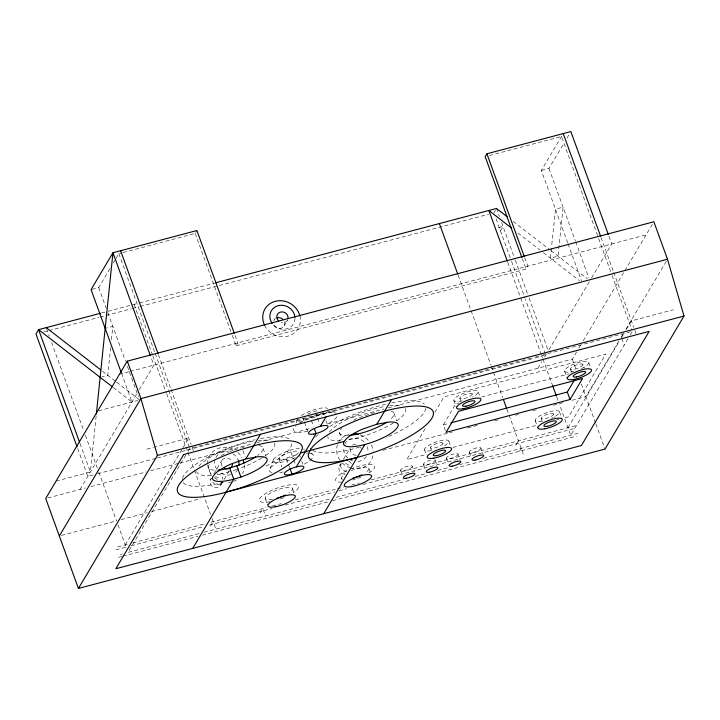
<?xml version="1.0" encoding="UTF-8"?>
<svg xmlns="http://www.w3.org/2000/svg" width="720" height="720" viewBox="0 0 720 720"><rect width="100%" height="100%" fill="white"/><g stroke="black" fill="none" stroke-linecap="round" stroke-linejoin="round"><path stroke-width="0.54" stroke-dasharray="3.6 2.7" d="M56.061 481.095L90.396 472.005L96.129 416.313M110.628 347.49L107.766 375.309L102.042 376.821M111.429 339.696L112.806 326.34L105.174 328.356M551.439 248.139L550.413 258.156L558.045 256.14L563.076 207.162L555.444 209.187L551.556 247.023M270.063 468.684L273.438 459.576M296.055 423L297.558 418.959M92.025 289.359L98.703 287.586L109.899 268.731M113.256 263.07L115.497 259.299M116.055 258.354L118.854 253.647L122.076 252.792M123.156 252.504L195.174 233.442L196.902 230.535M80.046 489.447L137.025 393.489M139.266 389.709L153.855 365.139L150.795 356.733M232.254 335.322L236.079 345.825L237.798 342.918L234.747 334.521M125.298 544.905L182.457 448.65M183.024 447.687L188.757 438.039L154.314 447.156M185.751 455.175L128.025 552.393L199.629 533.448M188.037 451.323L189.756 448.434L533.673 357.417M275.328 317.898L273.852 320.382A5.805 5.301 30.7 0 1 274.653 319.257M284.103 325.809L287.559 319.995A5.805 5.301 30.7 0 1 281.412 322.533M210.501 479.592L211.365 478.143M213.903 473.868L221.715 460.701M220.761 485.019L222.489 482.112A5.805 5.301 30.7 0 1 212.688 482.121M224.163 479.286L229.185 470.826M210.591 526.005L213.183 521.649M260.199 512.874L262.791 508.518L265.518 516.006M339.426 466.011L340.722 463.824M343.386 459.342L350.082 448.056M493.902 212.823L495.459 210.204M500.454 230.805L503.037 226.44L496.359 228.213M567.702 242.847L541.341 170.433L563.22 133.587M541.341 170.433L548.973 168.417L564.12 142.902M566.928 138.177L569.736 133.452M425.07 428.751L406.719 459.648L427.032 454.275M434.817 412.326L443.988 396.882L605.781 354.06L568.512 416.826L563.112 418.257M236.079 345.825L526.086 269.073L527.805 266.166L524.754 257.76M445.338 430.479L443.295 424.863L455.805 403.794L459.036 402.939M537.957 368.253L541.836 361.71M544.608 357.039L546.75 353.43M548.874 349.857L589.311 281.754M591.561 277.965L611.757 243.945L608.319 234.495M515.862 445.212L518.454 440.847M388.215 407.88L572.292 359.163L576.657 351.819M578.835 348.147L582.102 342.639M583.218 340.767L624.222 271.71M624.78 270.765L653.868 221.778M519.453 451.251L521.181 448.344M619.011 340.902L585.927 396.621L571.815 400.356M621.297 337.059L623.007 334.17M625.86 329.373L666.36 261.162M567.945 427.752L619.191 341.433M621.468 337.599L624.204 332.991M626.391 329.31L631.395 320.886L673.371 309.78M628.02 338.643L570.672 435.24L559.503 404.55M630.207 334.962L632.394 331.281L534.753 357.129M209.322 464.517L209.025 464.868A28.998 7.893 -20 0 0 217.143 470.142M340.344 429.84L341.793 428.157M227.61 452.52L228.06 452.349M229.815 451.665L233.568 450.225M234.27 449.955L240.759 447.939M489.483 155.547L561.501 136.494L598.266 237.51M101.556 312.993L106.974 311.553M108.063 311.265L138.447 303.228M139.536 302.94L214.488 283.095M43.596 332.001L47.934 330.858M49.023 330.57L98.937 317.358M100.017 317.07L131.49 308.745M132.57 308.457L139.086 306.729M140.166 306.441L488.484 214.254M119.511 374.229L129.168 371.673M130.239 371.385L646.101 234.855M98.703 410.796L137.7 400.473M146.781 449.145L153.234 447.444M93.24 474.93L87.813 476.361L77.445 447.894M97.578 473.778L156.168 458.271M157.257 457.983L545.715 355.176L525.384 299.313M47.853 497.961L85.473 488.007M90.9 486.567L146.241 471.924M150.579 470.772L178.794 463.311M179.874 463.023L252.576 443.781M256.914 442.629L312.255 427.986M327.447 423.963L383.868 409.032M481.689 396.945L569.034 373.824M443.295 424.863L448.686 423.441M61.506 535.419L116.883 520.767M121.23 519.615L147.285 512.712M151.632 511.569L200.484 498.636M382.896 450.36L452.385 431.964M467.586 427.941L479.529 424.782M494.73 420.759L500.157 419.319M515.358 415.296L518.616 414.441M532.728 410.697L537.075 409.554M553.356 405.243L564.219 402.372M452.916 447.426L537.183 425.124M556.632 419.976L558.792 419.4M117.666 546.921L128.556 544.041M132.894 542.898L205.587 523.656M211.014 522.216L266.04 507.654M272.538 505.935L281.205 503.64M295.29 499.914L336.456 489.015M337.536 488.736L344.034 487.008M351.621 485.001L359.199 482.994M371.124 479.844L575.577 425.727M115.947 549.828L126.792 546.957M131.139 545.805L203.859 526.563M209.286 525.123L271.899 508.554M284.895 505.116L334.728 491.922M339.057 490.779L346.644 488.772M362.898 484.47L573.849 428.634M120.393 554.418L122.301 553.914M203.976 532.296L330.516 498.807M335.934 497.367L403.092 479.592M415.017 476.442L426.933 473.283M437.76 470.421L448.596 467.55M459.432 464.688L470.259 461.817M483.264 458.379L578.304 433.224M118.674 557.325L121.932 556.461M123.012 556.173L197.955 536.337M202.302 535.185L328.293 501.84M332.64 500.688L576.576 436.131M374.706 412.524L358.632 417.843A28.998 7.893 -20 0 0 353.007 420.48M241.776 447.624L244.647 446.994M331.632 410.706L335.502 412.893M310.419 452.961L312.354 454.059M513.198 221.4L550.134 250.011M551.007 250.686L587.223 278.739M517.878 232.956L539.856 249.984M543.375 252.711L579.591 280.764M102.492 371.223L115.731 381.474M116.613 382.158L139.608 399.969M113.4 387.603L131.976 401.985L121.635 373.59M601.065 237.564L613.341 271.287M613.728 272.349L633.78 327.438M634.806 330.255L636.507 334.935M598.644 238.563L611.667 274.338M612.054 275.391L632.052 330.345M621.81 338.535L624.195 345.087M548.973 168.417L575.334 240.822M575.712 241.875L588.726 277.641M568.08 243.9L581.481 280.71M588.798 362.592L590.508 367.272M582.939 364.617A6.633 1.809 -20 0 1 573.768 369.441A6.633 1.809 -20 0 1 573.336 366.282A6.633 1.809 -20 0 1 582.939 364.617L584.298 368.361M572.292 359.163L576.081 369.567M581.382 384.138L595.476 422.838M595.854 423.891L605.016 449.064M570.429 368.946L571.788 372.69M564.561 370.971L567.288 378.468M522.261 258.57L526.086 269.073M496.494 208.458L499.401 216.45M501.588 222.444L514.935 259.119M515.313 260.172L527.589 293.895M529.128 298.116L548.307 350.811M496.089 218.817L511.191 260.316M511.578 261.369L525.006 298.26M507.69 262.206L520.353 297M520.74 298.053L542.61 358.155M542.997 359.208L552.591 385.569M556.812 397.17L557.964 400.338M559.476 411.804L561.861 418.356M553.581 413.937A6.633 1.809 -20 0 1 544.716 418.797A6.633 1.809 -20 0 1 543.744 415.827A6.633 1.809 -20 0 1 553.581 413.937L554.94 417.681M541.116 418.437L542.133 421.245M535.221 420.57L537.948 428.058M458.181 275.256L490.815 364.914M491.193 365.967L493.119 371.241M493.497 372.294L502.713 397.611M506.934 409.212L523.908 455.832M478.188 391.86L480.573 398.421M472.275 393.903A6.633 1.809 -20 0 1 463.104 398.736A6.633 1.809 -20 0 1 462.681 395.568A6.633 1.809 -20 0 1 472.275 393.903L473.301 396.72M480.951 448.101A6.21 1.692 -20 0 1 472.356 452.628A6.21 1.692 -20 0 1 471.96 449.658A6.21 1.692 -20 0 1 480.951 448.101L483.003 453.717M459.765 398.232L460.791 401.04M453.852 400.275L456.237 406.836M469.224 452.16L470.934 456.84M458.055 454.158A6.21 1.692 -20 0 1 449.46 458.685A6.21 1.692 -20 0 1 449.064 455.715A6.21 1.692 -20 0 1 458.055 454.158L460.107 459.783M448.857 441.27L450.558 445.95M442.944 443.313A6.633 1.809 -20 0 1 433.773 448.137A6.633 1.809 -20 0 1 433.341 444.969A6.633 1.809 -20 0 1 442.944 443.313L443.961 446.121M446.328 458.217L448.38 463.833M435.159 460.224L436.869 464.904M430.434 447.633L431.451 450.45M424.521 449.685L426.564 455.301M423.432 464.274L425.484 469.899M394.119 413.658L396.72 420.813M412.263 466.281A6.21 1.692 -20 0 1 403.668 470.808A6.21 1.692 -20 0 1 403.272 467.838A6.21 1.692 -20 0 1 412.263 466.281L414.315 471.897M400.536 470.34L402.588 475.956M368.883 468.558L370.593 473.238M339.39 432.585L341.991 439.731M322.596 411.534L324.045 415.53M325.863 420.525L326.961 423.522M341.523 478.017L342.207 479.889M315.702 413.28L317.16 417.276M317.52 418.275L319.707 424.269M311.391 420.543L313.569 426.537M304.137 421.29L303.048 418.293A10.359 2.817 -20 0 0 310.662 418.545A10.359 2.817 -20 0 0 321.48 413.415M304.506 422.289L307.773 431.28M299.205 454.149L300.294 457.146M301.752 461.142L302.841 464.139M290.862 451.899L293.409 458.892M293.769 459.891L295.587 464.886M286.551 459.162L288 463.158M288.369 464.157L289.458 467.154M292.572 488.754L294.273 493.443M278.937 458.91L281.844 466.902M195.174 233.442L231.867 334.269M263.097 448.335L266.067 456.507M265.203 498.222L267.588 504.774M242.892 450.693L245.115 456.822M208.368 467.262L211.347 475.434M158.427 354.717L170.703 388.44M171.081 389.502L191.142 444.591M192.159 447.408L194.202 453.024M118.854 253.647L154.854 352.557M155.241 353.61L168.264 389.385M168.642 390.438L189.414 447.498M134.1 304.371L152.451 354.789M152.829 355.842L166.212 392.598M166.59 393.651L185.697 446.121M186.075 447.174L187.605 451.368M187.983 452.421L194.094 469.197M194.472 470.25L210.51 514.305M212.04 518.499L215.91 529.137M98.703 287.586L106.326 308.538M107.847 312.723L125.442 361.053M127.35 366.309L138.456 396.81M46.602 328.689L49.293 336.069M51.597 342.405L83.844 430.992M85.374 435.213L97.281 467.91M98.811 472.131L116.469 520.65M118.008 524.862L125.982 546.777M80.037 443.538L90.396 472.005M542.232 421.263A12.897 3.51 -20 0 1 537.993 416.925A12.897 3.51 -20 0 1 557.298 410.724A12.897 3.51 -20 0 1 551.547 418.275M431.019 450.657A12.897 3.51 -20 0 1 427.059 446.409A12.897 3.51 -20 0 1 445.698 439.965A12.897 3.51 -20 0 1 443.187 446.454M462.312 400.851A12.897 3.51 -20 0 1 455.589 397.629A12.897 3.51 -20 0 1 474.543 390.573A12.897 3.51 -20 0 1 472.518 397.044M574.002 371.286A12.843 3.501 -20 0 1 566.478 368.181A12.843 3.501 -20 0 1 586.332 361.314A12.843 3.501 -20 0 1 580.275 369.117M284.319 321.678A5.805 5.301 30.7 0 1 280.89 328.338A5.805 5.301 30.7 0 1 273.636 324.513M391.095 411.165A28.998 7.893 -20 0 1 393.462 416.052L390.996 418.923A28.998 7.893 -20 0 1 389.529 420.165M348.165 435.465A28.998 7.893 -20 0 1 340.047 430.191M351.144 470.646A14.499 3.951 -20 0 1 366.786 467.19A14.499 3.951 -20 0 1 365.265 472.77M342.126 478.89A14.499 3.951 -20 0 1 345.15 473.805M434.907 459.846A6.21 1.692 -20 0 1 429.534 463.959A6.21 1.692 -20 0 1 423.576 463.761A6.21 1.692 -20 0 1 432.027 459.747M272.511 499.311A14.499 3.951 -20 0 1 267.372 495.072A14.499 3.951 -20 0 1 287.271 487.386A14.499 3.951 -20 0 1 288.945 492.966M356.229 455.265A5.805 5.301 30.7 0 1 350.19 448.425M352.539 445.122A5.805 5.301 30.7 0 1 356.787 444.573M360.441 447.102A5.805 5.301 30.7 0 1 361.116 448.416M346.743 471.249A5.805 5.301 30.7 0 1 340.695 464.409M348.714 461.097A5.805 5.301 30.7 0 1 351.63 464.4M222.174 466.137A5.805 5.301 30.7 0 1 224.253 458.397A5.805 5.301 30.7 0 1 232.191 461.997M216.891 473.967A5.805 5.301 30.7 0 1 223.011 479.394M366.318 456.516A12.492 11.403 30.7 0 1 356.76 461.52M352.539 460.827A12.492 11.403 30.7 0 1 350.541 459.963M347.868 458.109A12.492 11.403 30.7 0 1 343.755 446.814M344.727 443.997A12.492 11.403 30.7 0 1 365.175 443.106M367.272 446.778A12.492 11.403 30.7 0 1 367.785 452.835M294.993 318.312A12.843 11.727 30.7 0 1 286.659 328.896A12.843 11.727 30.7 0 1 272.754 324.198M236.403 480.051A18.738 17.1 30.7 0 1 233.919 481.239M232.146 481.806A18.738 17.1 30.7 0 1 227.475 482.409M217.287 479.601A18.738 17.1 30.7 0 1 214.119 477.288M210.915 473.661A18.738 17.1 30.7 0 1 207.72 464.895M207.666 463.977A18.738 17.1 30.7 0 1 233.82 449.658M237.843 452.439A18.738 17.1 30.7 0 1 242.064 457.704M244.242 464.841A18.738 17.1 30.7 0 1 242.541 473.616M372.933 455.796A18.738 17.1 30.7 0 1 352.566 468.441M350.685 467.973A18.738 17.1 30.7 0 1 343.044 463.707M339.84 460.071A18.738 17.1 30.7 0 1 337.464 444.591M338.346 442.53A18.738 17.1 30.7 0 1 348.741 434.34M360.063 434.889A18.738 17.1 30.7 0 1 369.414 441.702M371.421 444.969A18.738 17.1 30.7 0 1 373.167 451.251M299.871 315.882A19.269 17.586 30.7 0 1 287.91 336.159A19.269 17.586 30.7 0 1 264.582 325.224M237.888 469.251A12.492 11.403 30.7 0 1 233.793 473.535M230.958 474.705A12.492 11.403 30.7 0 1 218.943 471.699M216.801 469.278A12.492 11.403 30.7 0 1 216.585 456.309A12.492 11.403 30.7 0 1 229.041 452.115M233.01 453.825A12.492 11.403 30.7 0 1 238.347 460.368M345.015 474.147A5.805 5.301 30.7 0 1 338.958 469.197A5.805 5.301 30.7 0 1 343.116 463.365A5.805 5.301 30.7 0 1 349.902 467.298M221.283 482.292A5.805 5.301 30.7 0 1 213.894 487.332A5.805 5.301 30.7 0 1 211.302 478.467M215.172 476.874A5.805 5.301 30.7 0 1 220.302 479.583M405.513 408.564A41.427 11.277 -20 0 1 396.009 421.29M393.327 423.018A41.427 11.277 -20 0 1 347.85 439.884M340.776 440.721A41.427 11.277 -20 0 1 327.681 436.734M329.382 432.054A41.427 11.277 -20 0 1 385.659 406.35M389.718 405.783A41.427 11.277 -20 0 1 400.545 405.819M425.826 408.294A61.155 16.65 -20 0 1 386.091 437.625M359.442 447.192A61.155 16.65 -20 0 1 312.408 450.099M315.657 437.004A61.155 16.65 -20 0 1 319.257 433.773M329.742 426.492A61.155 16.65 -20 0 1 387.405 403.812M391.734 402.894A61.155 16.65 -20 0 1 424.44 404.172M307.602 414.135A10.359 2.817 -20 0 1 319.464 410.508M350.37 469.098A20.772 5.652 -20 0 1 372.555 464.706A20.772 5.652 -20 0 1 368.136 473.472M361.026 477.063A20.772 5.652 -20 0 1 352.899 480.006M341.892 482.13A20.772 5.652 -20 0 1 349.389 469.512M269.757 501.831A20.772 5.652 -20 0 1 262.395 495.756A20.772 5.652 -20 0 1 290.889 484.74A20.772 5.652 -20 0 1 293.292 492.741M283.725 497.673A20.772 5.652 -20 0 1 277.614 499.887M310.905 453.465A23.202 6.318 -20 0 1 303.129 464.778M283.311 471.951A23.202 6.318 -20 0 1 279.27 472.653M271.962 472.59A23.202 6.318 -20 0 1 274.104 464.715A23.202 6.318 -20 0 1 296.262 454.887M306.297 453.15A23.202 6.318 -20 0 1 309.159 453.177M336.915 416.754A23.202 6.318 -20 0 1 328.194 423.657M307.431 431.334A23.202 6.318 -20 0 1 296.154 425.763M299.457 423.234A23.202 6.318 -20 0 1 336.474 413.442M295.263 457.686A16.569 4.509 -20 0 1 275.472 462.501A16.569 4.509 -20 0 1 278.694 455.202A16.569 4.509 -20 0 1 299.322 448.479M303.651 449.127A16.569 4.509 -20 0 1 304.344 450.126M258.894 445.608A28.998 7.893 -20 0 1 262.44 450.729L259.974 453.6A28.998 7.893 -20 0 1 257.679 455.481M221.112 455.607A28.998 7.893 -20 0 1 225.684 453.375M291.852 443.754A58.005 15.795 -20 0 1 264.15 467.064M223.362 482.319A58.005 15.795 -20 0 1 182.34 479.331M182.493 478.413A58.005 15.795 -20 0 1 255.051 439.749M260.595 438.597A58.005 15.795 -20 0 1 289.665 439.299M274.437 443.142A41.427 11.277 -20 0 1 262.593 457.524M261.756 458.028A41.427 11.277 -20 0 1 237.672 469.08M236.646 469.44A41.427 11.277 -20 0 1 230.535 471.375M229.518 471.663A41.427 11.277 -20 0 1 217.17 474.507M211.032 475.308A41.427 11.277 -20 0 1 196.677 471.528M198.774 466.218A41.427 11.277 -20 0 1 254.295 441.09M258.381 440.496A41.427 11.277 -20 0 1 270.162 440.631M326.673 412.515A16.569 4.509 -20 0 1 321.174 416.169M302.202 421.974A16.569 4.509 -20 0 1 297.189 420.327M301.329 415.512A16.569 4.509 -20 0 1 327.762 408.51M284.157 459.693A10.359 2.817 -20 0 0 298.476 452.151A10.359 2.817 -20 0 0 283.482 454.752A10.359 2.817 -20 0 0 284.157 459.693"/><path stroke-width="1.08" d="M96.354 414.09L112.95 252.756L196.902 230.535L234.36 333.468M300.51 452.97L299.943 454.293A66.285 18.045 -20 0 1 238.554 488.565L222.408 493.209A66.285 18.045 -20 0 1 177.939 486.81A66.285 18.045 -20 0 1 241.083 449.505L257.238 444.861A66.285 18.045 -20 0 1 302.409 448.533L300.51 452.97L344.133 441.423A28.998 7.893 -20 0 0 361.368 445.365A28.998 7.893 -20 0 0 395.082 430.164L397.557 427.284A28.998 7.893 -20 0 0 389.43 422.01L376.884 424.188L362.718 429.084A28.998 7.893 -20 0 0 346.608 438.552L344.133 441.423M127.278 361.152L45.702 498.537L78.426 588.438L605.016 449.064L684 316.044L667.503 259.236L653.868 221.778L127.278 361.152L140.904 398.61L157.41 455.418L78.426 588.438M59.337 535.995L140.904 398.61L667.503 259.236M192.708 548.388L233.784 479.205L240.903 477.027A28.998 7.893 -20 0 0 264.06 464.841L266.535 461.961A28.998 7.893 -20 0 0 258.408 456.687L245.862 458.865L231.696 463.761A28.998 7.893 -20 0 0 215.586 473.229L213.111 476.109A28.998 7.893 -20 0 0 233.784 479.205L229.689 467.973A28.998 7.893 -20 0 1 218.034 470.088M245.862 458.865L260.469 434.259M291.609 474.804L292.005 474.147L289.818 468.153M296.316 466.884L316.116 433.53L314.298 428.535M320.436 426.267L325.98 416.925M608.319 234.495L570.852 131.562L486.909 153.783L485.181 156.69L521.874 257.517M323.73 513.711L364.806 444.528M376.884 424.188L391.491 399.582M450.846 422.865L567.315 392.04L574.704 379.593M570.042 399.537L582.552 378.459L458.532 411.291L446.022 432.36L570.042 399.537L567.315 392.04M229.689 467.973L236.808 465.795A28.998 7.893 -20 0 0 255.843 456.759M100.467 313.281L38.592 329.652L36 334.017L77.067 446.841M215.577 282.807L496.494 208.458L507.042 216.63M157.41 455.418L684 316.044M226.098 492.147L357.12 457.47M511.722 228.186L488.862 210.483L507.303 261.153M46.224 327.636L100.737 369.864M112.518 386.919L38.592 329.652L79.65 442.485M563.22 133.587L600.687 236.511M486.909 153.783L524.367 256.716M552.591 385.569L556.425 396.117M439.371 223.578L457.794 274.203M503.478 399.717L506.547 408.15M236.808 465.795L240.903 477.027M120.582 250.74L158.04 353.664M150.408 355.689L112.95 252.756L91.071 289.611L121.248 372.537M278.757 321.129A5.805 5.301 30.7 0 1 280.521 312.039A5.805 5.301 30.7 0 1 288.009 318.681M277.065 317.844A5.805 5.301 30.7 0 1 282.654 319.248M386.865 422.082A28.998 7.893 -20 0 1 349.056 435.411M361.746 474.777A14.499 3.951 -20 0 1 359.271 475.92M358.407 476.28A14.499 3.951 -20 0 1 353.061 478.134M285.426 494.982A14.499 3.951 -20 0 1 282.951 496.125M282.087 496.485A14.499 3.951 -20 0 1 276.741 498.33M232.506 463.41A5.805 5.301 30.7 0 1 230.076 468.117M228.753 468.666A5.805 5.301 30.7 0 1 224.415 468.126M272.097 323.316A12.843 11.727 30.7 0 1 278.199 305.667A12.843 11.727 30.7 0 1 294.948 317.268M243.234 460.305A18.738 17.1 30.7 0 1 243.99 463.005M353.421 433.737A18.738 17.1 30.7 0 1 358.2 434.331M264.582 325.224A19.269 17.586 30.7 0 1 275.229 301.32A19.269 17.586 30.7 0 1 299.871 315.882M238.347 460.368A12.492 11.403 30.7 0 1 239.004 465.426M310.725 449.1L308.259 454.851A66.285 18.045 -20 0 0 338.454 461.52L353.421 458.532L369.576 453.888A66.285 18.045 -20 0 0 432.729 416.583A66.285 18.045 -20 0 0 388.26 410.184L372.105 414.828A66.285 18.045 -20 0 0 310.725 449.1M183.618 454.599L115.857 568.728L581.391 445.518L649.161 331.389L183.618 454.599M433.746 458.154A12.897 3.51 -20 0 0 451.584 448.758A12.897 3.51 -20 0 0 432.909 451.989A12.897 3.51 -20 0 0 433.746 458.154M544.959 428.76A12.897 3.51 -20 0 0 562.203 419.292A12.897 3.51 -20 0 0 543.06 422.982A12.897 3.51 -20 0 0 544.959 428.76M573.759 379.431A12.843 3.501 -20 0 0 591.525 370.08A12.843 3.501 -20 0 0 572.931 373.302A12.843 3.501 -20 0 0 573.759 379.431M463.077 408.744A12.897 3.51 -20 0 0 480.915 399.357A12.897 3.51 -20 0 0 462.249 402.588A12.897 3.51 -20 0 0 463.077 408.744M465.831 406.224A6.633 1.809 -20 0 0 475.002 401.4A6.633 1.809 -20 0 0 465.408 403.056A6.633 1.809 -20 0 0 465.831 406.224M547.443 426.294A6.633 1.809 -20 0 0 556.308 421.425A6.633 1.809 -20 0 0 546.471 423.324A6.633 1.809 -20 0 0 547.443 426.294M436.5 455.634A6.633 1.809 -20 0 0 445.671 450.801A6.633 1.809 -20 0 0 436.068 452.466A6.633 1.809 -20 0 0 436.5 455.634M576.495 376.938A6.633 1.809 -20 0 0 585.666 372.114A6.633 1.809 -20 0 0 576.063 373.77A6.633 1.809 -20 0 0 576.495 376.938M351.558 486.603A14.499 3.951 -20 0 0 371.61 476.046A14.499 3.951 -20 0 0 350.622 479.682A14.499 3.951 -20 0 0 351.558 486.603M475.083 460.116A6.21 1.692 -20 0 0 483.678 455.598A6.21 1.692 -20 0 0 474.687 457.155A6.21 1.692 -20 0 0 475.083 460.116M452.187 466.182A6.21 1.692 -20 0 0 460.782 461.655A6.21 1.692 -20 0 0 451.791 463.212A6.21 1.692 -20 0 0 452.187 466.182M429.291 472.239A6.21 1.692 -20 0 0 437.886 467.712A6.21 1.692 -20 0 0 428.895 469.269A6.21 1.692 -20 0 0 429.291 472.239M406.395 478.296A6.21 1.692 -20 0 0 414.99 473.778A6.21 1.692 -20 0 0 405.999 475.335A6.21 1.692 -20 0 0 406.395 478.296M275.247 506.808A14.499 3.951 -20 0 0 295.299 496.251A14.499 3.951 -20 0 0 274.302 499.887A14.499 3.951 -20 0 0 275.247 506.808M313.722 434.061A10.359 2.817 -20 0 0 328.05 426.519A10.359 2.817 -20 0 0 313.056 429.12A10.359 2.817 -20 0 0 313.722 434.061M289.611 474.678A10.359 2.817 -20 0 0 303.93 467.136A10.359 2.817 -20 0 0 288.936 469.737A10.359 2.817 -20 0 0 289.611 474.678"/></g></svg>
